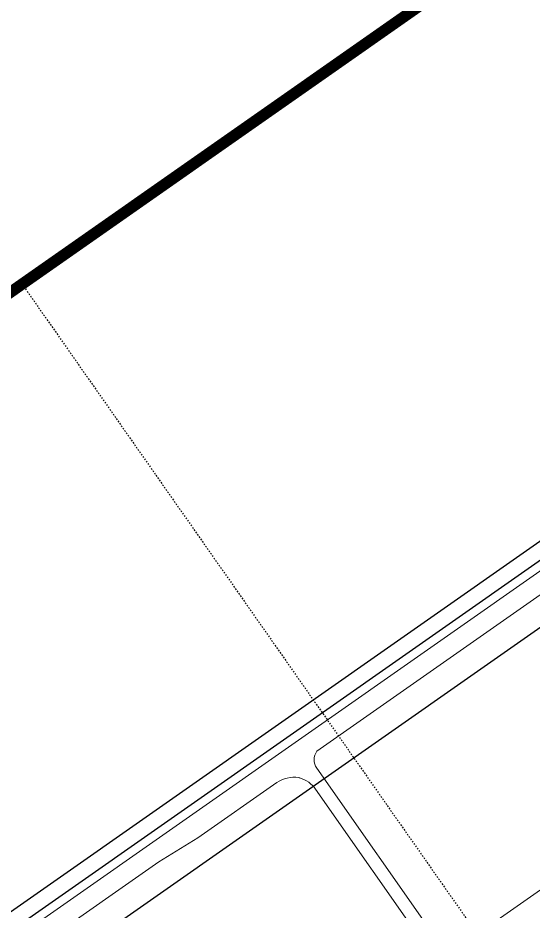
# Model space of a CAD drawing. Header units: millimetres. Extents: x 152904052 to 153933663, y 538271515 to 539240469.
# Drawn here: x 153528309 to 153532852, y 539135437 to 539143313 of the extents above; entities that cross this region are included whole.
import ezdxf

# ---------------------------------------------------------------- set-up
doc = ezdxf.new("R2010")
doc.units = ezdxf.units.MM
doc.linetypes.add('HIDDEN', pattern=[5.08, 2.54, -2.54])
doc.layers.add('BORD', color=7, linetype='Continuous')

msp = doc.modelspace()

# ---------------------------------------------------------------- linework, layer by layer
at = {"layer": 'BORD', "color": 8, "linetype": 'HIDDEN', "ltscale": 5}
msp.add_line((153528346.4, 539140965.7), (153579968.2, 539067242), dxfattribs=at)
at = {"layer": 'BORD', "const_width": 100}
msp.add_lwpolyline([(153479197.2, 539106551.1), (153602070.1, 539192587.6), (153653691.9, 539118863.9), (153530819.1, 539032827.5)], close=True, dxfattribs=at)
at = {"layer": 'BORD', "color": 133}
for points in [[(153554996.9, 539142649.5), (153537634.5, 539141035.2, 0.130275), (153535229.4, 539140152.4), (153496595.8, 539113099.4)], [(153555015.4, 539142450.4), (153554741.3, 539142157.7), (153550360.2, 539141750.4), (153550161.9, 539141722.9), (153543988.6, 539141148.9), (153537679.4, 539140552.3, 0.130275), (153535507.6, 539139755.1), (153512021.4, 539123309), (153511884, 539123156.6)]]:
    msp.add_lwpolyline(points, format="xyb", dxfattribs=at)
at = {"layer": 'BORD', "color": 137, "lineweight": 0, "flags": 128}
for points in [[(153555004, 539142572.8), (153537641.6, 539140958.5, 0.130275), (153535273.5, 539140089.3), (153496639.9, 539113036.3)], [(153530945.3, 539136848.5), (153535372.2, 539139948.4, -0.130275), (153537657.5, 539140787.3), (153554721.3, 539142373.8), (153555015.4, 539142450.4)], [(153530945.3, 539136848.5, 0.320555), (153530943.9, 539136697.4)], [(153529896.8, 539136083.2), (153530592.2, 539136570.1, -0.192753), (153530784, 539136615, -0.037087), (153530794.8, 539136612.5, -0.166731), (153530933.8, 539136511.3)]]:
    msp.add_lwpolyline(points, format="xyb", dxfattribs=at)
at = {"layer": 'BORD', "color": 133}
msp.add_lwpolyline([(153535157.4, 539140268.7), (153511828, 539123934.1), (153511637.7, 539123857)], dxfattribs=at)
at = {"layer": 'BORD', "color": 137, "lineweight": 0, "flags": 128}
for points in [[(153535624.9, 539137521.3), (153532203.2, 539135125.5)], [(153532022.2, 539135157.4), (153530943.9, 539136697.4)], [(153531928, 539135091.4), (153530933.8, 539136511.3)], [(153529896.8, 539136083.2), (153529551.2, 539135872.2)], [(153496738.6, 539112895.4), (153529551.2, 539135872.2)]]:
    msp.add_lwpolyline(points, dxfattribs=at)

doc.saveas('drawing.dxf')
